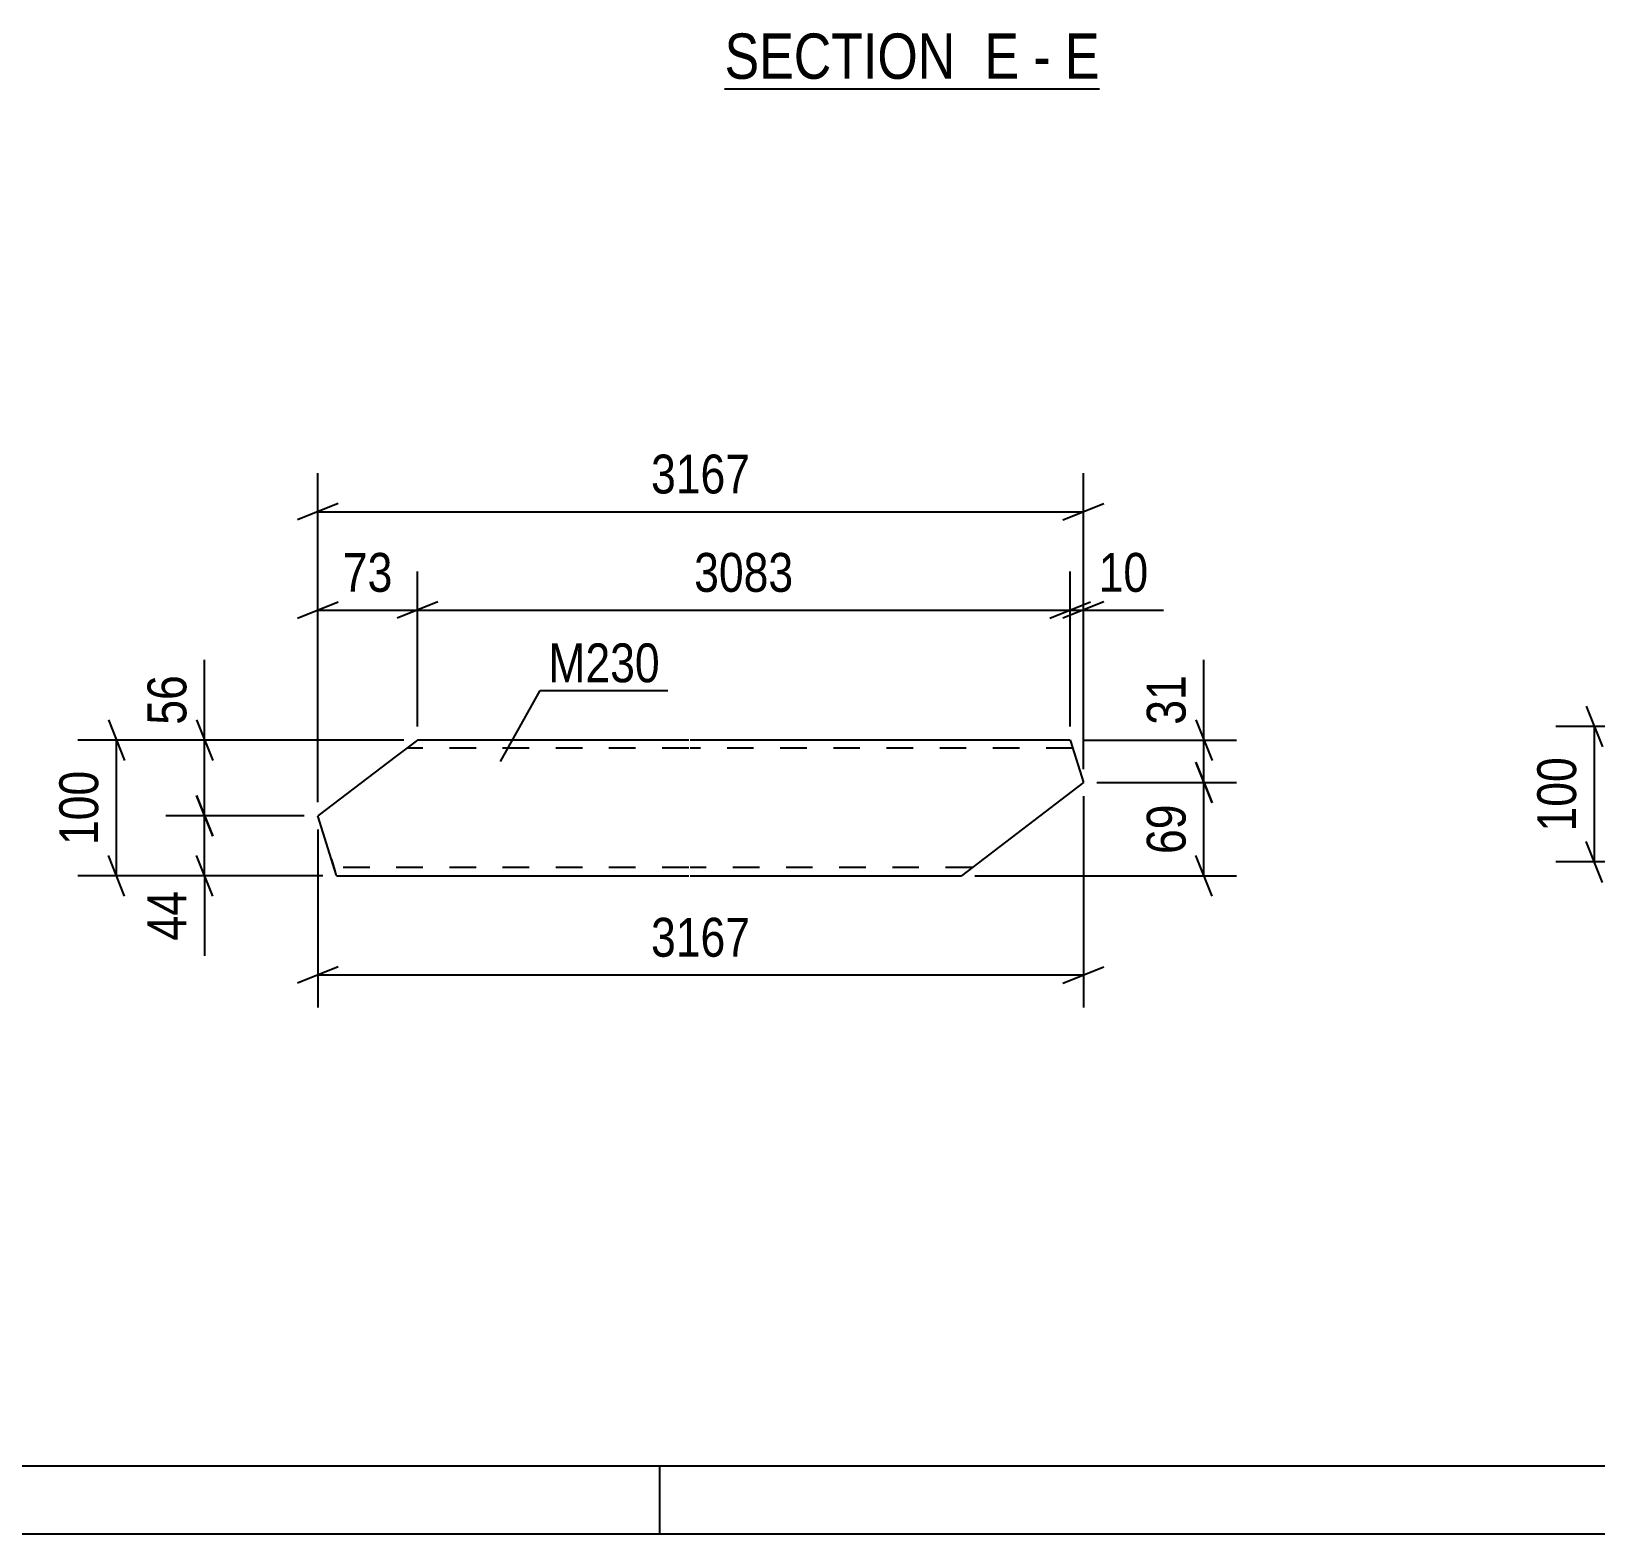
# Model space of a CAD drawing. Header units: millimetres. Extents: x 0 to 841, y 0 to 594.
# Drawn here: x 164.7 to 280, y 0 to 110.8 of the extents above; entities that cross this region are included whole.
import ezdxf

# ---------------------------------------------------------------- set-up
doc = ezdxf.new("R2010")
doc.units = ezdxf.units.MM
doc.linetypes.add('DXK_LINE_DOT2', pattern=[3.9198, 1.9599, -1.9599])
doc.styles.add('Arial Narrow', font='ARIALN.TTF', dxfattribs={"height": 0.2})

# ---------------------------------------------------------------- blocks, each defined once
blk = doc.blocks.new('Unknown-283124494-1135')
at = {"color": 5, "linetype": 'Continuous'}
for p, q in [((5, 5), (836, 5)), ((211, 0), (211, 5)), ((0, 0), (841, 0))]:
    blk.add_line(p, q, dxfattribs=at)
blk = doc.blocks.new('Unknown-283124494-19 - 6255')
at = {"color": 6, "linetype": 'Continuous'}
blk.add_line((215.77, 106.51), (243.42, 106.51), dxfattribs=at)
at = {"color": 0, "linetype": 'Continuous'}
for points in [[(233.88, 107.26), (233.88, 110.76), (215.77, 110.76), (215.77, 107.26)], [(237.49, 107.26), (237.49, 110.76), (234.93, 110.76), (234.93, 107.26)], [(239.81, 107.26), (239.81, 110.76), (238.54, 110.76), (238.54, 107.26)], [(243.42, 107.26), (243.42, 110.76), (240.86, 110.76), (240.86, 107.26)]]:
    blk.add_wipeout(points, dxfattribs=at)
at = {"color": 7, "linetype": 'Continuous', "style": 'Arial Narrow'}
for s, p in [('SECTION ', (215.77, 107.26)), ('E', (234.93, 107.26)), ('E', (240.86, 107.26)), ('-', (238.54, 107.26))]:
    blk.add_text(s, height=3.34, dxfattribs=at).set_placement(p)
blk = doc.blocks.new('Part-283124494-6905 - 6899')
at = {"color": 2, "linetype": 'Continuous'}
for p, q in [((193.13, 58.51), (191.55, 57.31)), ((213.13, 58.51), (193.13, 58.51)), ((241.24, 58.51), (213.23, 58.51)), ((241.24, 58.51), (241.27, 58.42)), ((241.27, 58.42), (242.22, 55.37)), ((191.55, 57.31), (185.78, 52.92)), ((242.22, 55.37), (233.23, 48.51)), ((186.78, 49.71), (185.78, 52.92)), ((187.13, 48.61), (186.78, 49.71)), ((187.16, 48.51), (187.13, 48.61)), ((187.16, 48.51), (213.13, 48.51)), ((213.23, 48.51), (233.23, 48.51))]:
    blk.add_line(p, q, dxfattribs=at)
at = {"color": 7, "linetype": 'DXK_LINE_DOT2'}
for p, q in [((193.13, 58.51), (192.16, 57.77)), ((213.13, 57.91), (192.34, 57.91)), ((241.43, 57.91), (213.23, 57.91)), ((186.78, 49.71), (187.05, 48.87)), ((213.13, 49.11), (186.97, 49.11)), ((234.02, 49.11), (213.23, 49.11))]:
    blk.add_line(p, q, dxfattribs=at)
blk = doc.blocks.new('StraightDimension-283124494-6943 - 6899')
at = {"color": 7, "linetype": 'Continuous'}
for p, q in [((176.84, 54.42), (178.04, 51.42)), ((184.78, 52.92), (174.59, 52.92)), ((177.44, 48.51), (177.44, 52.92)), ((178.04, 47.01), (176.84, 50.01)), ((186.16, 48.51), (174.59, 48.51)), ((177.44, 48.51), (177.44, 42.61)), ((177.44, 48.51), (177.44, 42.61))]:
    blk.add_line(p, q, dxfattribs=at)
at = {"color": 0}
blk.add_wipeout([(176.69, 47.99), (172.49, 47.99), (172.49, 43.13), (176.69, 43.13)], dxfattribs=at)
at = {"color": 3, "style": 'Arial Narrow'}
blk.add_text('44', height=2.863, rotation=90.0002, dxfattribs=at).set_placement((176.09, 43.73))
blk = doc.blocks.new('StraightDimension-283124494-6919 - 6899')
at = {"color": 7, "linetype": 'Continuous'}
for p, q in [((177.44, 58.51), (177.44, 64.42)), ((177.44, 58.51), (177.44, 64.42)), ((176.84, 60.01), (178.04, 57.01)), ((192.13, 58.51), (174.59, 58.51)), ((177.44, 52.92), (177.44, 58.51)), ((178.04, 51.42), (176.84, 54.42)), ((184.78, 52.92), (174.59, 52.92))]:
    blk.add_line(p, q, dxfattribs=at)
at = {"color": 0}
blk.add_wipeout([(176.69, 63.9), (172.49, 63.9), (172.49, 59.04), (176.69, 59.04)], dxfattribs=at)
at = {"color": 3, "style": 'Arial Narrow'}
blk.add_text('56', height=2.863, rotation=90.0002, dxfattribs=at).set_placement((176.09, 59.64))
blk = doc.blocks.new('StraightDimension-283124494-7011 - 6899')
at = {"color": 7, "linetype": 'Continuous'}
for p, q in [((185.78, 53.92), (185.78, 70.94)), ((193.13, 59.51), (193.13, 70.94)), ((184.28, 67.49), (187.28, 68.69)), ((185.78, 68.09), (193.13, 68.09)), ((194.63, 68.69), (191.63, 67.49))]:
    blk.add_line(p, q, dxfattribs=at)
at = {"color": 0}
blk.add_wipeout([(191.88, 68.84), (191.88, 73.04), (187.03, 73.04), (187.03, 68.84)], dxfattribs=at)
at = {"color": 3, "style": 'Arial Narrow'}
blk.add_text('73', height=2.863, dxfattribs=at).set_placement((187.63, 69.44))
blk = doc.blocks.new('StraightDimension-283124494-6908 - 6899')
at = {"color": 7, "linetype": 'Continuous'}
for p, q in [((242.22, 54.37), (242.22, 38.79)), ((185.78, 51.92), (185.78, 38.79)), ((187.28, 41.79), (184.28, 40.59)), ((240.72, 40.59), (243.72, 41.79)), ((185.78, 41.19), (242.22, 41.19))]:
    blk.add_line(p, q, dxfattribs=at)
at = {"color": 0}
blk.add_wipeout([(218.26, 41.94), (218.26, 46.14), (209.75, 46.14), (209.75, 41.94)], dxfattribs=at)
at = {"color": 3, "style": 'Arial Narrow'}
blk.add_text('3167', height=2.863, dxfattribs=at).set_placement((210.35, 42.54))
blk = doc.blocks.new('StraightDimension-283124494-7000 - 6899')
at = {"color": 7, "linetype": 'Continuous'}
for p, q in [((185.78, 53.92), (185.78, 78.19)), ((242.22, 56.37), (242.22, 78.19)), ((187.28, 75.94), (184.28, 74.74)), ((185.78, 75.34), (242.22, 75.34)), ((240.72, 74.74), (243.72, 75.94))]:
    blk.add_line(p, q, dxfattribs=at)
at = {"color": 0}
blk.add_wipeout([(218.26, 76.09), (218.26, 80.29), (209.75, 80.29), (209.75, 76.09)], dxfattribs=at)
at = {"color": 3, "style": 'Arial Narrow'}
blk.add_text('3167', height=2.863, dxfattribs=at).set_placement((210.35, 76.69))
blk = doc.blocks.new('StraightDimension-283124494-6968 - 6899')
at = {"color": 7, "linetype": 'Continuous'}
for p, q in [((170.34, 60.01), (171.54, 57.01)), ((192.13, 58.51), (168.09, 58.51)), ((170.94, 48.51), (170.94, 58.51)), ((171.54, 47.01), (170.34, 50.01)), ((186.16, 48.51), (168.09, 48.51))]:
    blk.add_line(p, q, dxfattribs=at)
at = {"color": 0}
blk.add_wipeout([(170.19, 56.86), (165.99, 56.86), (165.99, 50.17), (170.19, 50.17)], dxfattribs=at)
at = {"color": 3, "style": 'Arial Narrow'}
blk.add_text('100', height=2.863, rotation=90.0002, dxfattribs=at).set_placement((169.59, 50.77))
blk = doc.blocks.new('StraightDimension-283124494-7028 - 6899')
at = {"color": 7, "linetype": 'Continuous'}
for p, q in [((193.13, 59.51), (193.13, 70.94)), ((241.24, 59.51), (241.24, 70.94)), ((194.63, 68.69), (191.63, 67.49)), ((193.13, 68.09), (241.24, 68.09)), ((239.74, 67.49), (242.74, 68.69))]:
    blk.add_line(p, q, dxfattribs=at)
at = {"color": 0}
blk.add_wipeout([(221.44, 68.84), (221.44, 73.04), (212.93, 73.04), (212.93, 68.84)], dxfattribs=at)
at = {"color": 3, "style": 'Arial Narrow'}
blk.add_text('3083', height=2.863, dxfattribs=at).set_placement((213.53, 69.44))
blk = doc.blocks.new('StraightDimension-283124494-7052 - 6899')
at = {"color": 7, "linetype": 'Continuous'}
for p, q in [((241.24, 59.51), (241.24, 70.94)), ((242.22, 56.37), (242.22, 70.94)), ((239.74, 67.49), (242.74, 68.69)), ((243.72, 68.69), (240.72, 67.49)), ((241.24, 68.09), (242.22, 68.09)), ((242.22, 68.09), (248.13, 68.09)), ((242.22, 68.09), (248.13, 68.09))]:
    blk.add_line(p, q, dxfattribs=at)
at = {"color": 0}
blk.add_wipeout([(247.6, 68.84), (247.6, 73.04), (242.75, 73.04), (242.75, 68.84)], dxfattribs=at)
at = {"color": 3, "style": 'Arial Narrow'}
blk.add_text('10', height=2.863, dxfattribs=at).set_placement((243.35, 69.44))
blk = doc.blocks.new('StraightDimension-283124494-7070 - 6899')
at = {"color": 7, "linetype": 'Continuous'}
for p, q in [((250.51, 56.87), (251.71, 53.87)), ((243.22, 55.37), (253.51, 55.37)), ((251.11, 48.51), (251.11, 55.37)), ((251.71, 47.01), (250.51, 50.01)), ((234.23, 48.51), (253.51, 48.51))]:
    blk.add_line(p, q, dxfattribs=at)
at = {"color": 0}
blk.add_wipeout([(250.36, 54.37), (246.16, 54.37), (246.16, 49.51), (250.36, 49.51)], dxfattribs=at)
at = {"color": 3, "style": 'Arial Narrow'}
blk.add_text('69', height=2.863, rotation=90.0002, dxfattribs=at).set_placement((249.76, 50.11))
blk = doc.blocks.new('StraightDimension-283124494-7095 - 6899')
at = {"color": 7, "linetype": 'Continuous'}
for p, q in [((251.11, 58.51), (251.11, 64.42)), ((251.11, 58.51), (251.11, 64.42)), ((250.51, 60.01), (251.71, 57.01)), ((242.24, 58.51), (253.51, 58.51)), ((251.11, 55.37), (251.11, 58.51)), ((251.71, 53.87), (250.51, 56.87)), ((243.22, 55.37), (253.51, 55.37))]:
    blk.add_line(p, q, dxfattribs=at)
at = {"color": 0}
blk.add_wipeout([(250.36, 63.9), (246.16, 63.9), (246.16, 59.04), (250.36, 59.04)], dxfattribs=at)
at = {"color": 3, "style": 'Arial Narrow'}
blk.add_text('31', height=2.863, rotation=90.0002, dxfattribs=at).set_placement((249.76, 59.64))
blk = doc.blocks.new('StraightDimension-283124494-6873 - 6800')
at = {"color": 7, "linetype": 'Continuous'}
for p, q in [((279.3, 61.02), (280.5, 58.02)), ((288.76, 59.52), (277.05, 59.52)), ((279.9, 49.52), (279.9, 59.52)), ((280.5, 48.02), (279.3, 51.02)), ((285.12, 49.52), (277.05, 49.52))]:
    blk.add_line(p, q, dxfattribs=at)
at = {"color": 0}
blk.add_wipeout([(279.15, 57.86), (274.95, 57.86), (274.95, 51.17), (279.15, 51.17)], dxfattribs=at)
at = {"color": 3, "style": 'Arial Narrow'}
blk.add_text('100', height=2.863, rotation=90.0002, dxfattribs=at).set_placement((278.55, 51.77))
blk = doc.blocks.new('Mark-283124494-6901 - 6899')
at = {"color": 30, "linetype": 'Continuous'}
for p, q in [((199.26, 56.94), (202.18, 62.17)), ((202.18, 62.17), (211.6, 62.17))]:
    blk.add_line(p, q, dxfattribs=at)
at = {"color": 0}
blk.add_wipeout([(211, 62.77), (211, 65.77), (202.78, 65.77), (202.78, 62.77)], dxfattribs=at)
blk.add_wipeout([(211, 62.77), (211, 65.77), (202.78, 65.77), (202.78, 62.77)], dxfattribs=at)
at = {"color": 3, "style": 'Arial Narrow'}
blk.add_text('M230', height=2.863, dxfattribs=at).set_placement((202.78, 62.77))

msp = doc.modelspace()

# ---------------------------------------------------------------- block references
for name in ['Unknown-283124494-1135', 'Part-283124494-6905 - 6899']:
    msp.add_blockref(name, (0, 0))

# ---------------------------------------------------------------- next in the draw order: block references
for name in ['Unknown-283124494-19 - 6255', 'StraightDimension-283124494-6873 - 6800', 'StraightDimension-283124494-6943 - 6899']:
    msp.add_blockref(name, (0, 0))

# ---------------------------------------------------------------- next in the draw order: block references
msp.add_blockref('StraightDimension-283124494-6919 - 6899', (0, 0))

# ---------------------------------------------------------------- next in the draw order: block references
msp.add_blockref('StraightDimension-283124494-7011 - 6899', (0, 0))

# ---------------------------------------------------------------- next in the draw order: block references
msp.add_blockref('StraightDimension-283124494-6908 - 6899', (0, 0))

# ---------------------------------------------------------------- next in the draw order: block references
msp.add_blockref('StraightDimension-283124494-7000 - 6899', (0, 0))

# ---------------------------------------------------------------- next in the draw order: block references
msp.add_blockref('StraightDimension-283124494-6968 - 6899', (0, 0))

# ---------------------------------------------------------------- next in the draw order: block references
msp.add_blockref('StraightDimension-283124494-7028 - 6899', (0, 0))

# ---------------------------------------------------------------- next in the draw order: block references
for name in ['StraightDimension-283124494-7052 - 6899', 'Mark-283124494-6901 - 6899']:
    msp.add_blockref(name, (0, 0))

# ---------------------------------------------------------------- next in the draw order: block references
msp.add_blockref('StraightDimension-283124494-7070 - 6899', (0, 0))

# ---------------------------------------------------------------- next in the draw order: block references
msp.add_blockref('StraightDimension-283124494-7095 - 6899', (0, 0))

doc.saveas('drawing.dxf')
